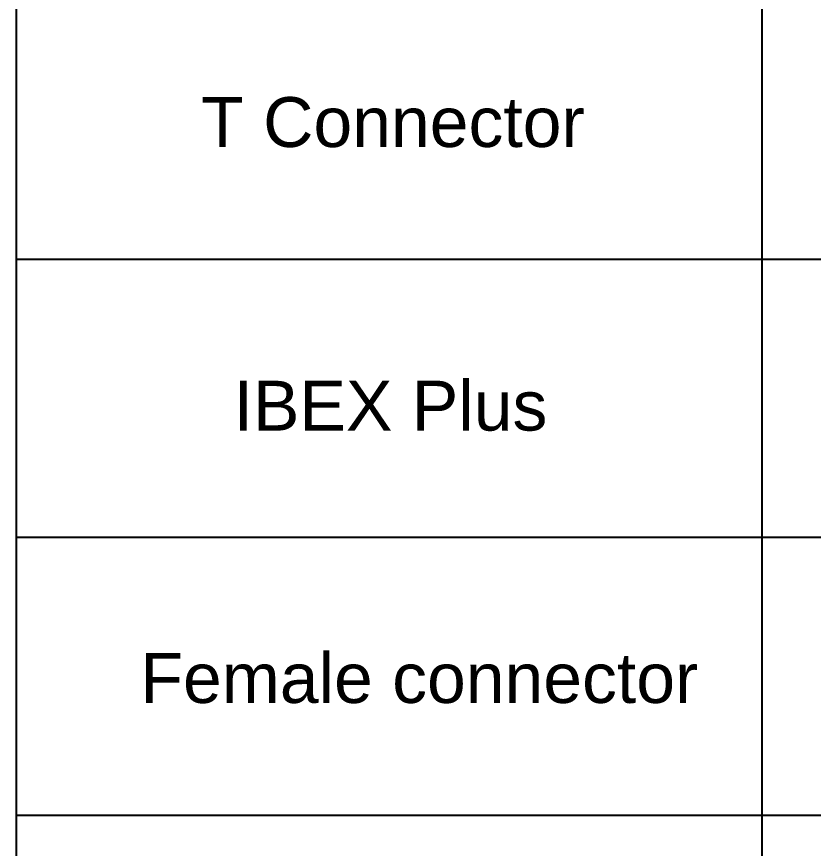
# Model space of a CAD drawing. Header units: millimetres. Extents: x 11482 to 13134, y 681 to 1782.
# Drawn here: x 12747.9 to 12826, y 1249.9 to 1331.5 of the extents above; entities that cross this region are included whole.
import ezdxf

# ---------------------------------------------------------------- set-up
doc = ezdxf.new("R2010")
doc.units = ezdxf.units.MM
doc.styles.get("Standard").update_dxf_attribs({"font": ''})
doc.styles.get('Standard').set_extended_font_data('SimSun')

msp = doc.modelspace()

# ---------------------------------------------------------------- linework, layer by layer
for points in [[(12880.339, 1471.254), (12880.339, 1171.403), (12747.873, 1171.403), (12747.873, 1471.254), (12820.908, 1471.254)], [(12820.908, 1471.254), (12820.908, 1171.403)], [(12747.873, 1307.699), (12880.339, 1307.699)], [(12747.873, 1280.44), (12880.339, 1280.44)], [(12747.873, 1253.181), (12880.339, 1253.181)]]:
    msp.add_lwpolyline(points)

# ---------------------------------------------------------------- texts
at = {"char_height": 4.89008, "attachment_point": 1}
for s, width, insert in [('{\\fArial|b0|i0|c0|p34;T Connector}', 116.22245, (12765.959, 1323.592)), ('{\\fArial|b0|i0|c0|p34;IBEX Plus}', 84.2435, (12769.135, 1295.782)), ('{\\fArial|b0|i0|c0|p34;Female connector}', 105.42436, (12760.003, 1269.074))]:
    msp.add_mtext_dynamic_manual_height_columns(s, width=width, gutter_width=48.513, heights=[12.217], dxfattribs=dict(at, insert=insert))

doc.saveas('drawing.dxf')
